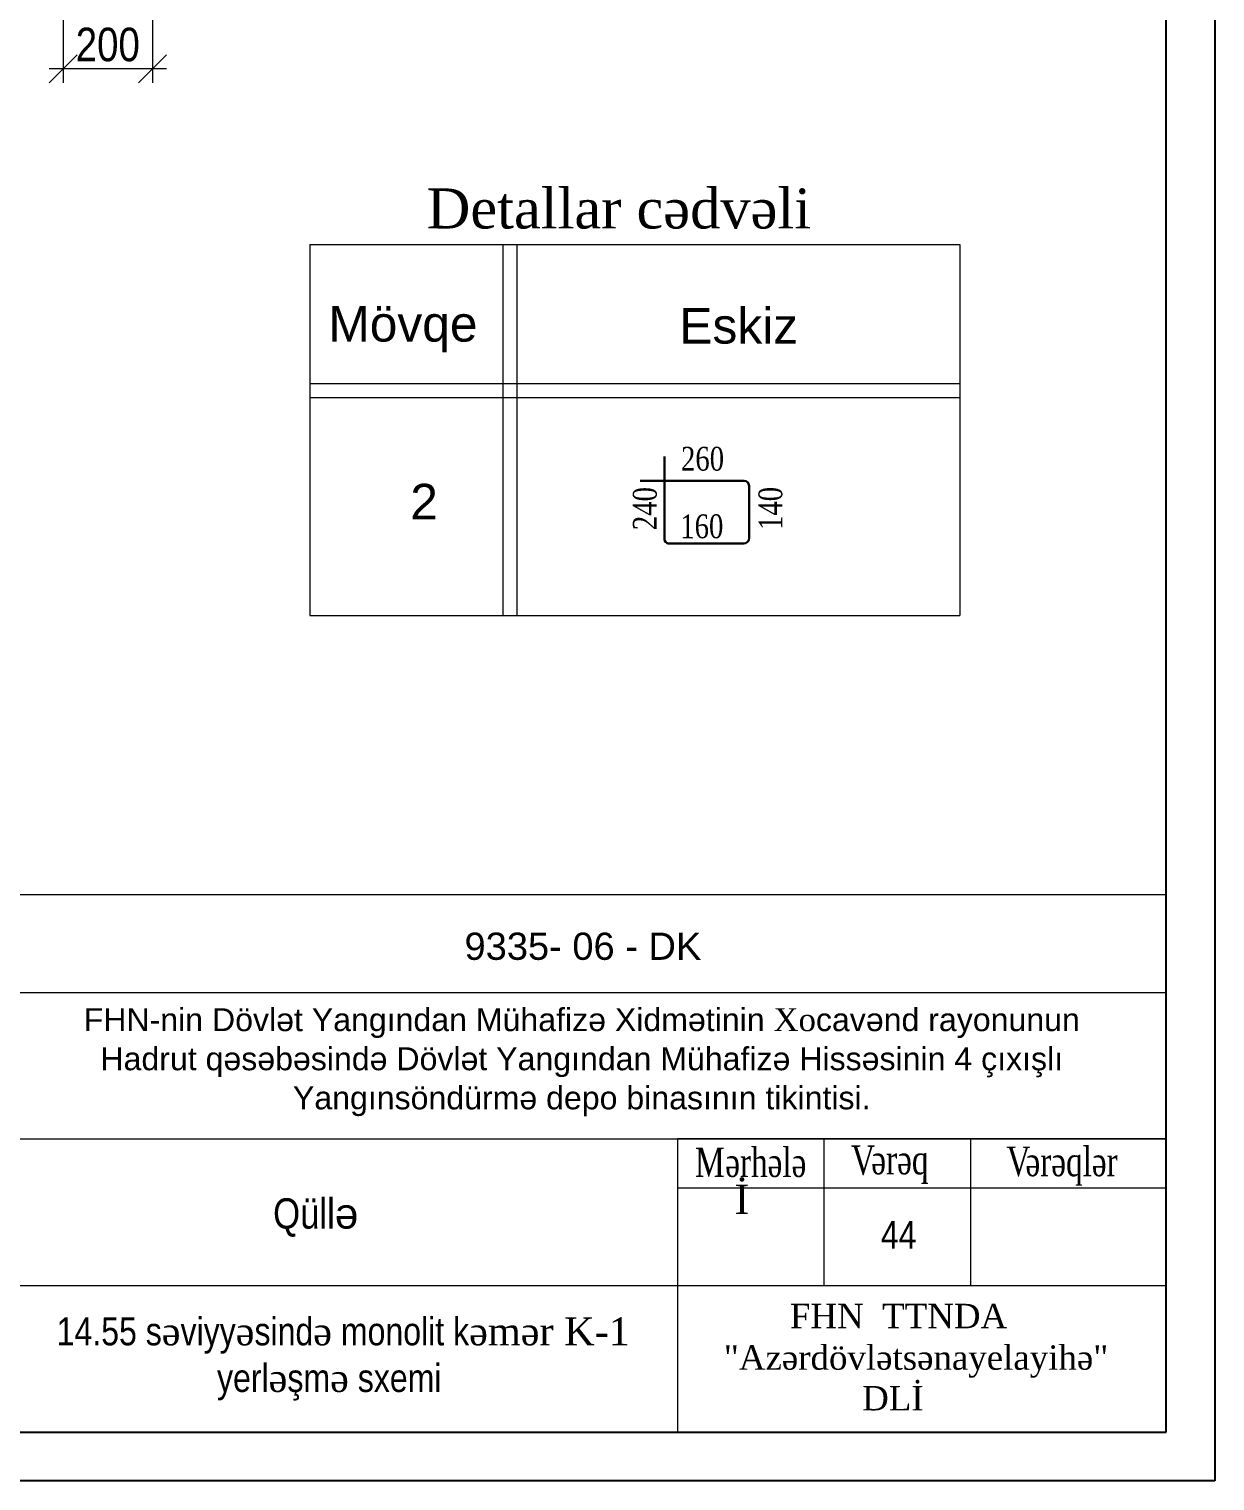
# Model space of a CAD drawing. Header units: millimetres. Extents: x -149347 to 251215, y -2929184 to -2541447.
# Drawn here: x 224567 to 235166, y -2578635 to -2565658 of the extents above; entities that cross this region are included whole.
import ezdxf

# ---------------------------------------------------------------- set-up
doc = ezdxf.new("R2010")
doc.units = ezdxf.units.MM
for name, color, linetype, lineweight in [('(Text)', 7, 'Continuous', 0), ('ARMATUR', 7, 'Continuous', 30), ('cedvel  0.09', 7, 'Continuous', 13), ('Text blocks_Ном._пера__1', 7, 'Continuous', 15), ('перегородка', 130, 'Continuous', 20)]:
    doc.layers.add(name, color=color, linetype=linetype, lineweight=lineweight)
doc.styles.add('400', font='times.ttf', dxfattribs={"width": 0.75, "height": 300})
doc.styles.add('75', font='txt.shx', dxfattribs={"width": 0.8, "height": 75})
doc.styles.add('Arial', font='arial.ttf')
doc.styles.add('style1', font='A3TI(LA).TTF', dxfattribs={"height": 400})
doc.styles.add('style6', font='ARIALN.TTF', dxfattribs={"height": 300})
doc.styles.add('Times New  Roman', font='times.ttf')
doc.styles.add('Times New Roman', font='times.ttf')
doc.dimstyles.new('DIM_100', dxfattribs={"dimscale": 100, "dimtxt": 250, "dimasz": 2.5, "dimexe": 1.25, "dimexo": 0.625, "dimtad": 1, "dimdec": 0, "dimtxsty": 'style1', "dimblk": 'OBLIQUE', "dimcen": 2.5, "dimdle": 1.25, "dimclrd": 251, "dimclre": 251, "dimaunit": 1, "dimadec": 3, "dimazin": 0, "dimtfac": 1, "dimtdec": 0, "dimtmove": 1, "dimatfit": 3, "dimfxl": 1.25, "dimlwd": 5, "dimlwe": 5, "dimarcsym": 0})

# ---------------------------------------------------------------- blocks, each defined once
blk = doc.blocks.new('mekteb')
at = {"color": 0, "lineweight": 25}
for p, q in [((139843, -1821466), (139843, -1849866)), ((139843, -1849866), (99643, -1849866))]:
    blk.add_line(p, q, dxfattribs=at)
at = {"color": 0, "lineweight": 25, "ltscale": 15}
for p, q in [((139343, -1849366), (139343, -1821966)), ((101643, -1849366), (139343, -1849366))]:
    blk.add_line(p, q, dxfattribs=at)
at = {"linetype": 'Continuous', "lineweight": 15}
for p, q in [((120843, -1844866), (139343, -1844866)), ((120843, -1846366), (139343, -1846366)), ((135843, -1847866), (135843, -1846366)), ((137343, -1847866), (137343, -1846366)), ((134343, -1846866), (139343, -1846866)), ((120843, -1847866), (139343, -1847866)), ((120843, -1849366), (139343, -1849366))]:
    blk.add_line(p, q, dxfattribs=at)
for points in [[(120843, -1849366), (139343, -1849366), (139343, -1843866), (120843, -1843866)], [(134343, -1849366), (139343, -1849366), (139343, -1846366), (134343, -1846366)]]:
    blk.add_lwpolyline(points, close=True, dxfattribs=at)
at = {"lineweight": 25, "ltscale": 15, "style": '400', "width": 0.75}
for s, p in [(' M', (134437, -1846755)), ('ərhələ', (134831, -1846755)), ('V', (136119, -1846732)), ('   V', (137454, -1846743)), ('ərəqlər', (137904, -1846747)), ('ərəq', (136326, -1846728))]:
    blk.add_text(s, height=300, dxfattribs=at).set_placement(p)
at = {"lineweight": 25, "ltscale": 15, "attachment_point": 1, "style": 'Times New Roman'}
for s, insert, char_height, width in [('{\\fTimes New Roman|b0|i0|c238|p18;\\H0.42397x;İ\\fTimes New Roman|b0|i0|c186|p18;\\H2.3586x;      }', (134926, -1846834), 707.62, 10102.13), ('"{\\fTimes New Roman|b0|i0|c238|p18;Azərdövlətsənayelayihə"\\P              } {\\fTimes New Roman|b0|i0|c238|p18;DLİ}', (134816, -1848478), 250, 8698.57)]:
    blk.add_mtext(s, dxfattribs=dict(at, insert=insert, char_height=char_height, width=width))
at = {"lineweight": 25, "insert": (130203, -1846973), "char_height": 310, "width": 5486.13, "attachment_point": 1, "style": 'style6'}
blk.add_mtext('{\\C0;Q\\fArial Narrow|b0|i0|c238|p34;üll\\fArial|b0|i0|c0|p34;ə}', dxfattribs=at)
at = {"lineweight": 25, "ltscale": 15, "insert": (135115, -1848053), "char_height": 250, "attachment_point": 1, "style": 'Times New Roman'}
blk.add_mtext('  {\\fTimes New Roman|b0|i0|c238|p18;  FHN  TTNDA}', dxfattribs=at)
at = {"layer": 'Text blocks_Ном._пера__1', "linetype": 'Continuous', "lineweight": 25, "insert": (128266, -1845580), "char_height": 235, "width": 10191.85, "attachment_point": 4, "line_spacing_factor": 1.021551, "style": 'Arial'}
blk.add_mtext('\\pxqc;{\\fArial|b0|i0|c238|p34;\\C256;FHN-nin Dövlət Yangından Mühafizə Xidmətinin \\fTimes New Roman|b0|i0|c204|p18;Xo\\fArial|b0|i0|c238|p34;cavənd rayonunun Hadrut qəsəbəsində Dövlət Yangından Mühafizə Hissəsinin 4 çıxışlı Yangınsöndürmə depo binasının tikintisi.}', dxfattribs=at)
at = {"layer": 'перегородка', "lineweight": 30, "insert": (132162, -1844536), "char_height": 441.245, "width": 6524.89, "attachment_point": 7, "style": 'Arial'}
blk.add_mtext('{\\fArial|b0|i0|c238|p34;\\H0.63158x;\\C7;9335\\fArial|b0|i0|c204|p34;- \\fArial|b0|i0|c238|p34;06\\fArial|b0|i0|c204|p34; - DK}', dxfattribs=at)
blk = doc.blocks.new('_Oblique')
at = {"color": 0, "linetype": 'ByBlock', "lineweight": -2}
blk.add_line((-0.5, -0.5), (0.5, 0.5), dxfattribs=at)
blk = doc.blocks.new('*D1069')
at = {"color": 251, "lineweight": 5, "ltscale": 15, "transparency": 16777216}
for p, q in [((224871, -2565360), (224871, -2566138)), ((225671, -2565391), (225671, -2566138))]:
    blk.add_line(p, q, dxfattribs=at)
at = {"color": 251, "linetype": 'ByBlock', "lineweight": 5, "ltscale": 15, "transparency": 16777216}
blk.add_line((225796, -2566013), (224746, -2566013), dxfattribs=at)
at = {"layer": 'Defpoints', "color": 0, "lineweight": 15, "ltscale": 15, "transparency": 16777216}
for p in [(224871, -2565298), (225671, -2565329), (224871, -2566013)]:
    blk.add_point(p, dxfattribs=at)
at = {"color": 251, "lineweight": 5, "ltscale": 15, "transparency": 16777216, "xscale": 250, "yscale": 250, "zscale": 250, "rotation": 180}
blk.add_blockref('_Oblique', (224871, -2566013), dxfattribs=at)
at = {"color": 251, "lineweight": 5, "ltscale": 15, "transparency": 16777216, "xscale": 250, "yscale": 250, "zscale": 250}
blk.add_blockref('_Oblique', (225671, -2566013), dxfattribs=at)
at = {"color": 0, "lineweight": 15, "ltscale": 15, "transparency": 16777216, "insert": (225271, -2565798), "char_height": 300, "attachment_point": 5, "style": 'style6'}
blk.add_mtext('200', dxfattribs=at)

msp = doc.modelspace()

# ---------------------------------------------------------------- linework, layer by layer
at = {"layer": 'ARMATUR'}
for points in [[(230930.85645, -2570257.0732), (230304.3735, -2570257.0732), (230296.58452, -2570257.0732), (230280.89478, -2570257.0732), (230269.27205, -2570251.82815), (230256.53522, -2570242.39333), (230248.0156, -2570225.21102), (230245.38896, -2570210.08316), (230245.38896, -2569477.19367)], [(230027.78896, -2569694.79367), (230890.60265, -2569694.79367)], [(230890.60265, -2569694.79367), (230957.09121, -2569694.79367), (230976.92536, -2569699.06091), (230995.83821, -2569714.72193), (231003.7169, -2569739.53479), (231003.7169, -2570206.93573), (231001.19426, -2570223.07561), (230996.71999, -2570231.20544), (230988.95473, -2570242.62024), (230973.01793, -2570253.84919), (230954.68633, -2570257.0732), (230930.85645, -2570257.0732)]]:
    msp.add_lwpolyline(points, dxfattribs=at)
at = {"layer": 'cedvel  0.09', "lineweight": 20}
for p, q in [((227077.64808, -2567583.86474), (232886.9977, -2567583.86474)), ((227077.64808, -2567583.86474), (227077.64808, -2568824.64637)), ((228802.20248, -2567583.86474), (228802.20248, -2568824.64637)), ((228926.67224, -2567583.86474), (228926.67224, -2568824.64637)), ((232886.9977, -2567583.86474), (232886.9977, -2568824.64637)), ((227077.64808, -2568824.64637), (232886.9977, -2568824.64637)), ((227077.64808, -2568824.64637), (227077.64808, -2570899.8531)), ((227077.64808, -2568824.64637), (232886.9977, -2568824.64637)), ((228802.20248, -2568824.64637), (228802.20248, -2570899.8531)), ((228926.67224, -2568824.64637), (228926.67224, -2570899.8531)), ((232886.9977, -2568824.64637), (232886.9977, -2570899.8531)), ((227077.64808, -2568951.39338), (232886.9977, -2568951.39338)), ((227077.64808, -2570899.8531), (232886.9977, -2570899.8531))]:
    msp.add_line(p, q, dxfattribs=at)

# ---------------------------------------------------------------- block references
at = {"lineweight": 15, "xscale": 0.8731670503971828, "yscale": 0.8731670503971828, "zscale": 0.8731670503971828}
msp.add_blockref('mekteb', (113059.83703, -963392.76313), dxfattribs=at)

# ---------------------------------------------------------------- texts
at = {"layer": '(Text)', "ltscale": 100, "char_height": 212.5, "width": 472.7488593, "attachment_point": 1, "style": '75'}
for s, insert in [('{\\fTimes New Roman|b0|i0|c238|p18;260}', (230393.96169, -2569392.32916)), ('{\\fTimes New Roman|b0|i0|c238|p18;160}', (230387.43895, -2569996.09987))]:
    msp.add_mtext(s, dxfattribs=dict(at, insert=insert))
at = {"layer": '(Text)', "ltscale": 100, "char_height": 212.5, "width": 221.1910419, "attachment_point": 1, "rotation": 90, "style": '75'}
for s, insert in [('{\\fTimes New Roman|b0|i0|c238|p18;240}', (229964.31776, -2570136.68473)), ('{\\fTimes New Roman|b0|i0|c238|p18;140}', (231086.44003, -2570135.70004))]:
    msp.add_mtext(s, dxfattribs=dict(at, insert=insert))
at = {"color": 7, "lineweight": 5, "ltscale": 15, "insert": (228121.1842, -2567082.6585), "char_height": 357.7476335, "width": 5811.3032261, "attachment_point": 1, "style": 'Times New  Roman'}
msp.add_mtext('{\\fTimes New Roman|b0|i0|c238|p18;Detallar cədvəli}', dxfattribs=at)
at = {"color": 1, "lineweight": 13, "insert": (231956.85827, -2576435.40662), "char_height": 300, "width": 7610.8852319, "attachment_point": 5, "style": 'style6'}
msp.add_mtext('{\\fArial Narrow|b0|i0|c238|p34;        \\H0.83333x;44}', dxfattribs=at)
at = {"lineweight": 40, "insert": (224575.27476, -2577172.87073), "char_height": 250, "width": 12771.1025839, "attachment_point": 1, "style": 'style6'}
msp.add_mtext('{\\fArial Narrow|b0|i0|c238|p34;   14.55 s\\fTimes New Roman|b0|i0|c238|p18;ə\\fArial Narrow|b0|i0|c238|p34;viyy\\fTimes New Roman|b0|i0|c238|p18;ə\\fArial Narrow|b0|i0|c238|p34;sind\\fTimes New Roman|b0|i0|c238|p18;ə\\fArial Narrow|b0|i0|c238|p34; monolit k\\fTimes New Roman|b0|i0|c238|p18;əmər K-1\\fArial Narrow|b0|i0|c238|p34;\\P                     yerl\\fTimes New Roman|b0|i0|c238|p18;ə\\fArial Narrow|b0|i0|c238|p34;şm\\fTimes New Roman|b0|i0|c238|p18;ə\\fArial Narrow|b0|i0|c238|p34; sxemi\\P                   }', dxfattribs=at)
at = {"layer": 'cedvel  0.09', "lineweight": 20, "char_height": 318, "attachment_point": 1, "style": 'Times New  Roman'}
for s, insert, width in [('{\\fArial|b0|i0|c238|p34;Mövqe}', (227242.40046, -2568133.34545), 5811.3032261), ('\\pxt35;{\\fArial|b0|i0|c238|p34;Eskiz}', (230379.35403, -2568151.16484), 5506.9894421)]:
    msp.add_mtext(s, dxfattribs=dict(at, insert=insert, width=width))
at = {"layer": 'cedvel  0.09', "lineweight": 20, "insert": (228221.38679, -2569722.73567), "char_height": 318, "attachment_point": 3, "style": 'Arial'}
msp.add_mtext('{\\fArial|b0|i0|c238|p34;2}', dxfattribs=at)

# ---------------------------------------------------------------- dimensions: what is measured, and where the dimension line sits
at = {"color": 7, "lineweight": 15, "ltscale": 15}
dim = msp.add_linear_dim(base=(224870.65988, -2566013.37438), p1=(225670.65988, -2565328.88214), p2=(224870.65988, -2565297.57042), dimstyle='DIM_100', override={"dimlfac": 0.25, "dimtxsty": 'style6'}, dxfattribs=at)
dim.commit()
dim.dimension.update_dxf_attribs({"geometry": '*D1069', "text_midpoint": (225270.65988, -2565797.70249)})

doc.saveas('drawing.dxf')
